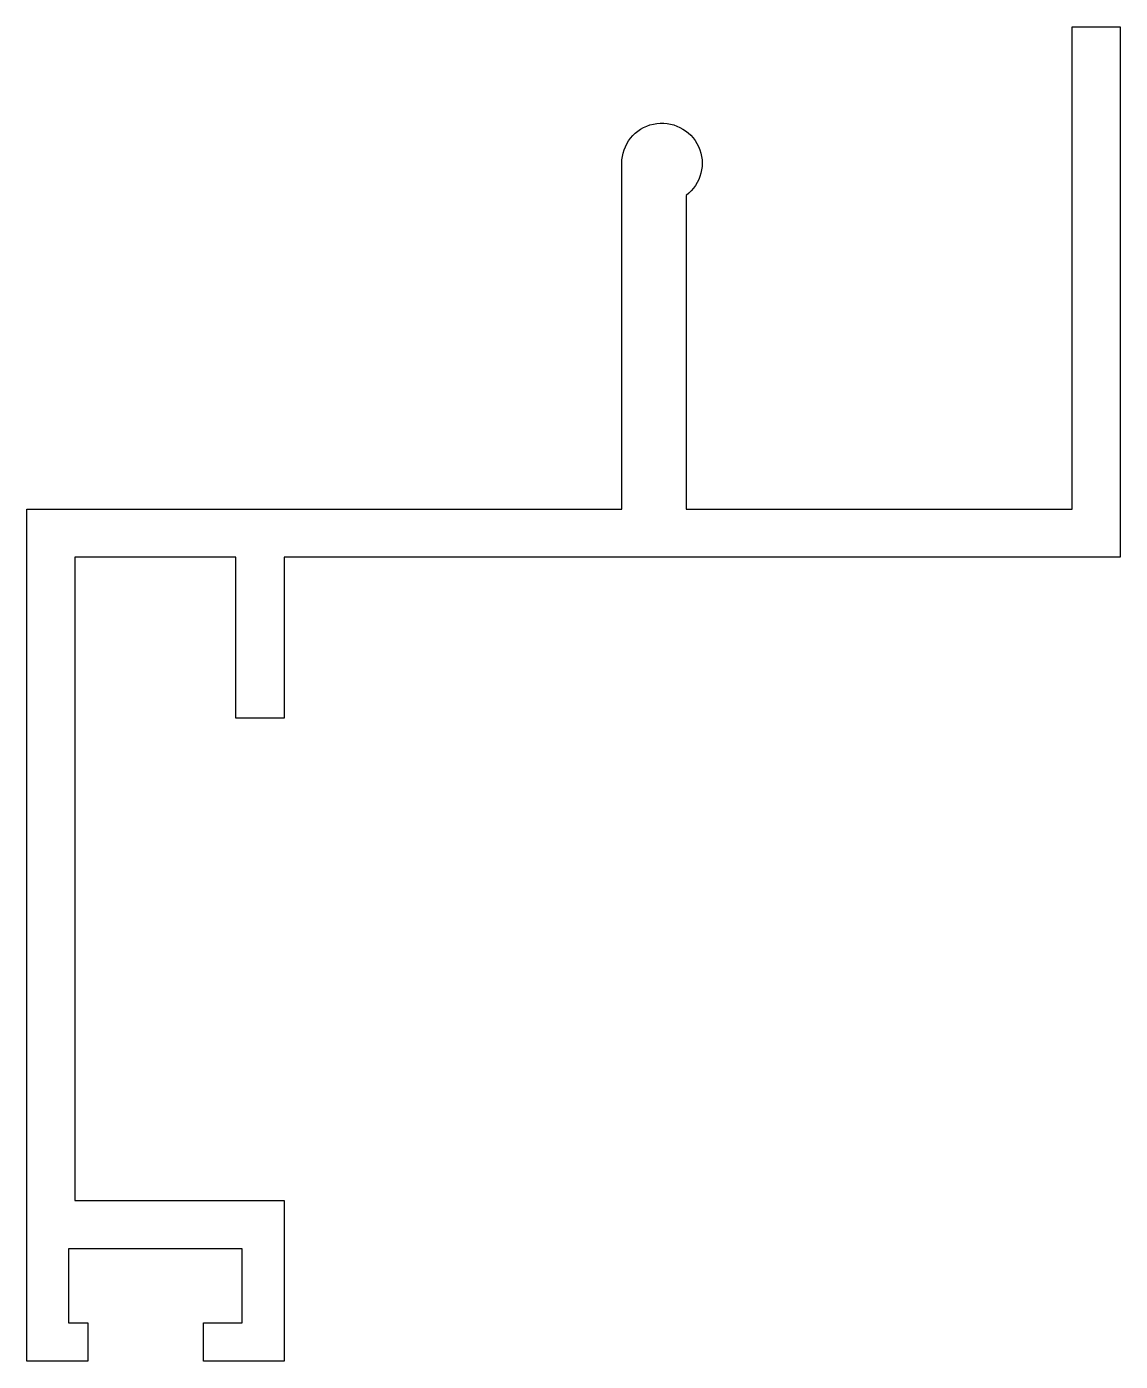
# Model space of a CAD drawing. Extents: x 1414.5 to 1448.5, y -23.3 to 18.2.
import ezdxf

# ---------------------------------------------------------------- set-up
doc = ezdxf.new("R2010")
doc.units = 0
doc.header["$LTSCALE"] = 15
doc.layers.get('0').update_dxf_attribs({"linetype": 'CONTINUOUS'})

msp = doc.modelspace()

# ---------------------------------------------------------------- linework, layer by layer
msp.add_lwpolyline([(1414.538, 3.2), (1433.038, 3.2), (1433.038, 13.95, -1.618034), (1435.038, 12.95), (1435.038, 3.2), (1447.038, 3.2), (1447.038, 18.2), (1448.538, 18.2), (1448.538, 1.7), (1422.538, 1.7), (1422.538, -3.3), (1421.038, -3.3), (1421.038, 1.7), (1416.038, 1.7), (1416.038, -18.3), (1422.538, -18.3), (1422.538, -23.3), (1420.038, -23.3), (1420.038, -22.1), (1421.238, -22.1), (1421.238, -19.8), (1415.838, -19.8), (1415.838, -22.1), (1416.438, -22.1), (1416.438, -23.3), (1414.538, -23.3), (1414.538, 3.2)], format="xyb")

doc.saveas('drawing.dxf')
